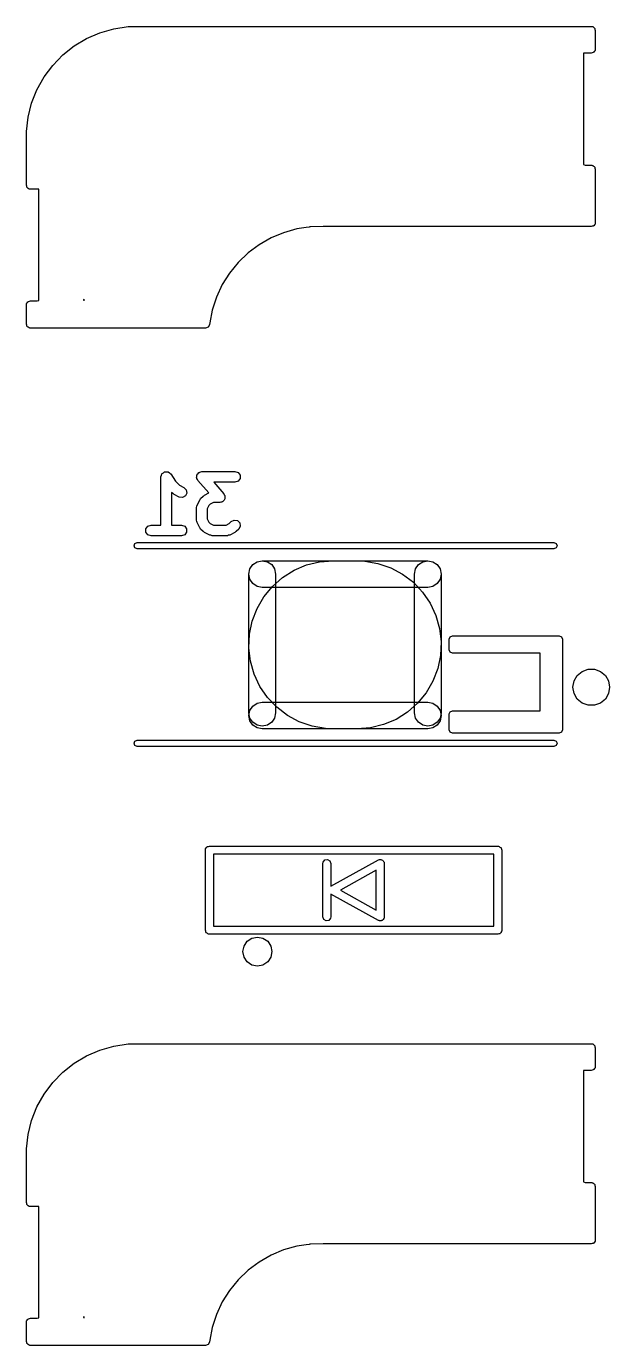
# Model space of a CAD drawing. Extents: x 62 to 223, y -188 to -37.
# Drawn here: x 111.98 to 122.9, y -88.4 to -63.69 of the extents above; entities that cross this region are included whole.
import ezdxf

# ---------------------------------------------------------------- set-up
doc = ezdxf.new("R2010")
doc.units = 0
doc.layers.add('BLACK', color=7, linetype='CONTINUOUS')

msp = doc.modelspace()

# ---------------------------------------------------------------- linework, layer by layer
at = {"layer": 'BLACK', "linetype": 'CONTINUOUS'}
for p, q in [((113.623, -63.7386), (113.892, -63.699)), ((113.892, -63.699), (114.16, -63.6949)), ((114.16, -63.6949), (114.16, -63.6947)), ((114.16, -63.6947), (122.56, -63.6947)), ((122.56, -63.6947), (122.57, -63.6964)), ((122.57, -63.6964), (122.573, -63.6958)), ((122.573, -63.6958), (122.576, -63.6975)), ((122.576, -63.6975), (122.586, -63.6992)), ((122.586, -63.6992), (122.601, -63.7117)), ((122.601, -63.7117), (122.617, -63.7215)), ((122.617, -63.7215), (122.62, -63.7278)), ((122.62, -63.7278), (122.625, -63.7322)), ((122.625, -63.7322), (122.628, -63.7514)), ((112.879, -64.0604), (113.112, -63.9209)), ((113.112, -63.9209), (113.362, -63.813)), ((113.362, -63.813), (113.623, -63.7386)), ((122.628, -63.7514), (122.635, -63.7697)), ((122.635, -63.7697), (122.635, -64.1197)), ((112.666, -64.2292), (112.879, -64.0604)), ((122.56, -64.1947), (122.415, -64.1947)), ((122.415, -64.1947), (122.415, -66.2797)), ((122.578, -64.188), (122.56, -64.1947)), ((122.597, -64.1847), (122.578, -64.188)), ((122.602, -64.1795), (122.597, -64.1847)), ((122.608, -64.1772), (122.602, -64.1795)), ((122.618, -64.1603), (122.608, -64.1772)), ((122.63, -64.1454), (122.618, -64.1603)), ((122.632, -64.1356), (122.63, -64.1454)), ((122.634, -64.1327), (122.632, -64.1356)), ((122.635, -64.1197), (122.633, -64.1294)), ((122.633, -64.1294), (122.634, -64.1327)), ((112.315, -64.6424), (112.477, -64.4243)), ((112.477, -64.4243), (112.666, -64.2292)), ((112.183, -64.8798), (112.315, -64.6424)), ((112.083, -65.1325), (112.183, -64.8798)), ((112.016, -65.396), (112.083, -65.1325)), ((111.985, -65.666), (112.016, -65.396)), ((111.985, -65.6672), (111.985, -65.666)), ((111.985, -65.6697), (111.985, -65.6672)), ((111.985, -66.6697), (111.985, -65.6697)), ((122.415, -66.2797), (122.446, -66.2947)), ((122.446, -66.2947), (122.56, -66.2947)), ((122.56, -66.2947), (122.57, -66.2964)), ((122.57, -66.2964), (122.573, -66.2958)), ((122.573, -66.2958), (122.576, -66.2975)), ((122.576, -66.2975), (122.586, -66.2992)), ((122.586, -66.2992), (122.601, -66.3117)), ((122.601, -66.3117), (122.617, -66.3215)), ((122.617, -66.3215), (122.62, -66.3278)), ((122.62, -66.3278), (122.625, -66.3322)), ((122.625, -66.3322), (122.628, -66.3514)), ((122.628, -66.3514), (122.635, -66.3697)), ((122.635, -66.3697), (122.635, -67.3697)), ((111.992, -66.688), (111.985, -66.6697)), ((111.995, -66.7072), (111.992, -66.688)), ((112, -66.7116), (111.995, -66.7072)), ((112.003, -66.7179), (112, -66.7116)), ((112.019, -66.7277), (112.003, -66.7179)), ((112.034, -66.7402), (112.019, -66.7277)), ((112.044, -66.7419), (112.034, -66.7402)), ((112.047, -66.7436), (112.044, -66.7419)), ((112.05, -66.743), (112.047, -66.7436)), ((112.06, -66.7447), (112.05, -66.743)), ((112.215, -66.7447), (112.06, -66.7447)), ((112.215, -68.8287), (112.215, -66.7447)), ((122.578, -67.438), (122.56, -67.4447)), ((122.597, -67.4347), (122.578, -67.438)), ((122.602, -67.4295), (122.597, -67.4347)), ((122.608, -67.4272), (122.602, -67.4295)), ((122.618, -67.4103), (122.608, -67.4272)), ((122.63, -67.3954), (122.618, -67.4103)), ((122.632, -67.3856), (122.63, -67.3954)), ((122.634, -67.3827), (122.632, -67.3856)), ((122.635, -67.3697), (122.633, -67.3794)), ((122.633, -67.3794), (122.634, -67.3827)), ((116.565, -67.6569), (116.343, -67.7842)), ((116.801, -67.5576), (116.565, -67.6569)), ((117.048, -67.4878), (116.801, -67.5576)), ((117.223, -67.4608), (117.048, -67.4878)), ((117.28, -67.4551), (117.223, -67.4608)), ((117.292, -67.4501), (117.28, -67.4551)), ((117.302, -67.4487), (117.292, -67.4501)), ((117.54, -67.4412), (117.302, -67.4487)), ((117.556, -67.444), (117.54, -67.4412)), ((117.558, -67.4447), (117.556, -67.444)), ((117.559, -67.4444), (117.558, -67.4447)), ((117.56, -67.4447), (117.559, -67.4444)), ((122.56, -67.4447), (117.56, -67.4447)), ((116.343, -67.7842), (116.137, -67.9378)), ((115.952, -68.1152), (115.79, -68.3138)), ((116.137, -67.9378), (115.952, -68.1152)), ((115.79, -68.3138), (115.653, -68.5307)), ((115.653, -68.5307), (115.544, -68.7627)), ((111.985, -68.9097), (111.987, -68.9)), ((111.985, -69.2697), (111.985, -68.9097)), ((111.986, -68.8967), (111.988, -68.8938)), ((111.987, -68.9), (111.986, -68.8967)), ((111.988, -68.8938), (111.99, -68.884)), ((111.99, -68.884), (112.002, -68.8691)), ((112.002, -68.8691), (112.012, -68.8522)), ((112.012, -68.8522), (112.018, -68.8499)), ((112.018, -68.8499), (112.022, -68.8447)), ((112.022, -68.8447), (112.042, -68.8414)), ((112.042, -68.8414), (112.06, -68.8347)), ((112.06, -68.8347), (112.185, -68.8347)), ((112.185, -68.8347), (112.215, -68.8287)), ((113.053, -68.8107), (113.052, -68.8197)), ((113.052, -68.8197), (113.07, -68.8197)), ((113.07, -68.8197), (113.053, -68.8107)), ((115.544, -68.7627), (115.464, -69.0063)), ((115.464, -69.0063), (115.416, -69.2476)), ((111.992, -69.288), (111.985, -69.2697)), ((111.995, -69.3072), (111.992, -69.288)), ((112, -69.3115), (111.995, -69.3072)), ((112.003, -69.3179), (112, -69.3115)), ((112.019, -69.3277), (112.003, -69.3179)), ((112.034, -69.3402), (112.019, -69.3277)), ((112.044, -69.3419), (112.034, -69.3402)), ((112.047, -69.3436), (112.044, -69.3419)), ((112.05, -69.343), (112.047, -69.3436)), ((112.06, -69.3447), (112.05, -69.343)), ((114.92, -69.3447), (112.06, -69.3447)), ((114.944, -69.3482), (114.92, -69.3447)), ((114.969, -69.3447), (114.944, -69.3482)), ((115.34, -69.3447), (114.969, -69.3447)), ((115.388, -69.3272), (115.34, -69.3447)), ((115.414, -69.2827), (115.388, -69.3272)), ((115.418, -69.2583), (115.412, -69.2711)), ((115.412, -69.2711), (115.414, -69.2827)), ((115.416, -69.2476), (115.418, -69.2583)), ((114.504, -72.1281), (114.514, -72.1009)), ((114.504, -72.1301), (114.504, -72.1281)), ((114.504, -72.1321), (114.504, -72.1301)), ((114.504, -73.0321), (114.504, -72.1321)), ((114.514, -72.1009), (114.523, -72.0733)), ((114.523, -72.0733), (114.525, -72.0721)), ((114.525, -72.0701), (114.549, -72.054)), ((114.525, -72.0721), (114.525, -72.0701)), ((114.549, -72.054), (114.573, -72.037)), ((114.573, -72.037), (114.575, -72.037)), ((114.575, -72.037), (114.577, -72.0358)), ((114.577, -72.0358), (114.606, -72.037)), ((114.606, -72.037), (114.635, -72.037)), ((114.635, -72.037), (114.636, -72.0382)), ((114.636, -72.0382), (114.639, -72.0383)), ((114.639, -72.0383), (114.661, -72.0563)), ((114.661, -72.0563), (114.685, -72.0733)), ((114.685, -72.0733), (114.685, -72.0753)), ((114.685, -72.0753), (114.687, -72.0766)), ((114.687, -72.0766), (114.777, -72.2112)), ((115.171, -72.1411), (115.175, -72.1214)), ((115.175, -72.1012), (115.182, -72.092)), ((115.175, -72.1214), (115.175, -72.1012)), ((115.182, -72.092), (115.185, -72.0809)), ((115.185, -72.0809), (115.2, -72.0675)), ((115.2, -72.0675), (115.212, -72.0512)), ((115.212, -72.0512), (115.223, -72.0477)), ((115.223, -72.0477), (115.231, -72.0402)), ((115.231, -72.0402), (115.251, -72.0383)), ((115.251, -72.0383), (115.27, -72.0321)), ((115.27, -72.0321), (115.89, -72.0321)), ((115.89, -72.0321), (115.948, -72.0512)), ((115.948, -72.0512), (115.985, -72.1012)), ((115.985, -72.1012), (115.985, -72.163)), ((114.777, -72.2112), (114.854, -72.288)), ((114.854, -72.288), (114.934, -72.3284)), ((114.934, -72.3284), (114.978, -72.3717)), ((114.978, -72.3717), (114.988, -72.4327)), ((115.175, -72.1516), (115.171, -72.1411)), ((115.175, -72.163), (115.175, -72.1516)), ((115.187, -72.1794), (115.175, -72.163)), ((115.195, -72.1979), (115.187, -72.1794)), ((115.4, -72.4318), (115.195, -72.1979)), ((115.89, -72.2321), (115.491, -72.2321)), ((115.491, -72.2321), (115.679, -72.4472)), ((115.948, -72.213), (115.89, -72.2321)), ((115.985, -72.163), (115.948, -72.213)), ((114.724, -72.4409), (114.704, -72.4211)), ((114.704, -72.4211), (114.704, -73.0321)), ((114.738, -72.4483), (114.724, -72.4409)), ((114.75, -72.4596), (114.738, -72.4483)), ((114.845, -72.5073), (114.75, -72.4596)), ((114.906, -72.5165), (114.845, -72.5073)), ((114.961, -72.488), (114.906, -72.5165)), ((114.988, -72.4327), (114.961, -72.488)), ((115.181, -72.6588), (115.229, -72.5636)), ((115.229, -72.5636), (115.24, -72.552)), ((115.24, -72.552), (115.247, -72.5376)), ((115.247, -72.5376), (115.295, -72.4899)), ((115.295, -72.4899), (115.309, -72.4826)), ((115.309, -72.4826), (115.321, -72.4712)), ((115.321, -72.4712), (115.4, -72.4318)), ((115.485, -72.6131), (115.425, -72.6428)), ((115.604, -72.6131), (115.485, -72.6131)), ((115.623, -72.6068), (115.604, -72.6131)), ((115.643, -72.605), (115.623, -72.6068)), ((115.652, -72.5975), (115.643, -72.605)), ((115.663, -72.594), (115.652, -72.5975)), ((115.674, -72.5776), (115.663, -72.594)), ((115.69, -72.5643), (115.674, -72.5776)), ((115.679, -72.4472), (115.687, -72.4658)), ((115.687, -72.4658), (115.699, -72.4821)), ((115.692, -72.5532), (115.69, -72.5643)), ((115.699, -72.544), (115.692, -72.5532)), ((115.699, -72.4821), (115.699, -72.4935)), ((115.699, -72.4935), (115.703, -72.504)), ((115.703, -72.504), (115.699, -72.5237)), ((115.699, -72.5237), (115.699, -72.544)), ((115.17, -72.7035), (115.178, -72.6816)), ((115.17, -72.9416), (115.17, -72.7035)), ((115.178, -72.6816), (115.181, -72.6588)), ((115.4, -72.6675), (115.37, -72.7271)), ((115.37, -72.7271), (115.37, -72.918)), ((115.425, -72.6428), (115.4, -72.6675)), ((114.223, -73.1012), (114.259, -73.0512)), ((114.223, -73.163), (114.223, -73.1012)), ((114.259, -73.0512), (114.318, -73.0321)), ((114.318, -73.0321), (114.504, -73.0321)), ((114.704, -73.0321), (114.89, -73.0321)), ((114.89, -73.0321), (114.948, -73.0512)), ((114.948, -73.0512), (114.985, -73.1012)), ((114.985, -73.1012), (114.985, -73.163)), ((115.178, -72.9635), (115.17, -72.9416)), ((115.181, -72.9863), (115.178, -72.9635)), ((115.229, -73.0816), (115.181, -72.9863)), ((115.24, -73.0931), (115.229, -73.0816)), ((115.247, -73.1076), (115.24, -73.0931)), ((115.295, -73.1552), (115.247, -73.1076)), ((115.37, -72.918), (115.4, -72.9776)), ((115.4, -72.9776), (115.425, -73.0023)), ((115.425, -73.0023), (115.485, -73.0321)), ((115.485, -73.0321), (115.723, -73.0321)), ((115.723, -73.0321), (115.783, -73.0023)), ((115.783, -73.0023), (115.819, -72.9661)), ((115.819, -72.9661), (115.874, -72.9381)), ((115.874, -72.9381), (115.935, -72.9477)), ((115.96, -73.1076), (115.913, -73.1552)), ((115.935, -72.9477), (115.979, -72.9914)), ((115.988, -73.0525), (115.96, -73.1076)), ((115.979, -72.9914), (115.988, -73.0525)), ((114.018, -73.3773), (114.06, -73.3597)), ((114.06, -73.3597), (121.86, -73.3597)), ((114.259, -73.213), (114.223, -73.163)), ((114.318, -73.2321), (114.259, -73.213)), ((114.89, -73.2321), (114.318, -73.2321)), ((114.948, -73.213), (114.89, -73.2321)), ((114.985, -73.163), (114.948, -73.213)), ((115.309, -73.1625), (115.295, -73.1552)), ((115.321, -73.1739), (115.309, -73.1625)), ((115.416, -73.2215), (115.321, -73.1739)), ((115.439, -73.225), (115.416, -73.2215)), ((115.461, -73.2321), (115.439, -73.225)), ((115.747, -73.2321), (115.461, -73.2321)), ((115.769, -73.225), (115.747, -73.2321)), ((115.791, -73.2215), (115.769, -73.225)), ((115.887, -73.1739), (115.791, -73.2215)), ((115.898, -73.1625), (115.887, -73.1739)), ((115.913, -73.1552), (115.898, -73.1625)), ((121.86, -73.3597), (121.902, -73.3773)), ((114, -73.4197), (114.018, -73.3773)), ((114.018, -73.4621), (114, -73.4197)), ((114.06, -73.4797), (114.018, -73.4621)), ((121.86, -73.4797), (114.06, -73.4797)), ((121.902, -73.4621), (121.86, -73.4797)), ((121.902, -73.3773), (121.92, -73.4197)), ((121.92, -73.4197), (121.902, -73.4621)), ((116.15, -73.95), (116.169, -73.8543)), ((116.15, -73.95), (116.169, -73.8543)), ((116.15, -73.95), (116.169, -73.8543)), ((116.15, -73.95), (116.169, -73.8543)), ((116.169, -73.8543), (116.223, -73.7732)), ((116.169, -73.8543), (116.223, -73.7732)), ((116.169, -73.8543), (116.223, -73.7732)), ((116.169, -73.8543), (116.223, -73.7732)), ((116.223, -73.7732), (116.304, -73.719)), ((116.223, -73.7732), (116.304, -73.719)), ((116.223, -73.7732), (116.304, -73.719)), ((116.223, -73.7732), (116.304, -73.719)), ((116.304, -73.719), (116.4, -73.7)), ((116.304, -73.719), (116.4, -73.7)), ((116.304, -73.719), (116.4, -73.7)), ((116.304, -73.719), (116.4, -73.7)), ((116.4, -73.7), (116.496, -73.719)), ((116.4, -73.7), (119.5, -73.7)), ((116.4, -73.7), (116.496, -73.719)), ((116.4, -73.7), (119.5, -73.7)), ((116.496, -73.719), (116.577, -73.7732)), ((116.496, -73.719), (116.577, -73.7732)), ((116.577, -73.7732), (116.631, -73.8543)), ((116.577, -73.7732), (116.631, -73.8543)), ((116.631, -73.8543), (116.65, -73.95)), ((116.631, -73.8543), (116.65, -73.95)), ((116.995, -73.8792), (117.228, -73.7805)), ((116.995, -73.8792), (117.228, -73.7805)), ((116.995, -73.8792), (117.228, -73.7805)), ((116.995, -73.8792), (117.228, -73.7805)), ((117.228, -73.7805), (117.473, -73.7203)), ((117.228, -73.7805), (117.473, -73.7203)), ((117.228, -73.7805), (117.473, -73.7203)), ((117.228, -73.7805), (117.473, -73.7203)), ((117.473, -73.7203), (117.725, -73.7)), ((117.473, -73.7203), (117.725, -73.7)), ((117.473, -73.7203), (117.725, -73.7)), ((117.473, -73.7203), (117.725, -73.7)), ((117.725, -73.7), (118.175, -73.7)), ((117.725, -73.7), (118.175, -73.7)), ((117.725, -73.7), (118.175, -73.7)), ((117.725, -73.7), (118.175, -73.7)), ((118.175, -73.7), (118.318, -73.7065)), ((118.175, -73.7), (118.318, -73.7065)), ((118.175, -73.7), (118.318, -73.7065)), ((118.175, -73.7), (118.318, -73.7065)), ((118.318, -73.7065), (118.567, -73.7495)), ((118.318, -73.7065), (118.567, -73.7495)), ((118.318, -73.7065), (118.567, -73.7495)), ((118.318, -73.7065), (118.567, -73.7495)), ((118.567, -73.7495), (118.806, -73.8317)), ((118.567, -73.7495), (118.806, -73.8317)), ((118.567, -73.7495), (118.806, -73.8317)), ((118.567, -73.7495), (118.806, -73.8317)), ((118.806, -73.8317), (119.028, -73.9511)), ((118.806, -73.8317), (119.028, -73.9511)), ((118.806, -73.8317), (119.028, -73.9511)), ((118.806, -73.8317), (119.028, -73.9511)), ((119.25, -73.95), (119.269, -73.8543)), ((119.25, -73.95), (119.269, -73.8543)), ((119.269, -73.8543), (119.323, -73.7732)), ((119.269, -73.8543), (119.323, -73.7732)), ((119.323, -73.7732), (119.404, -73.719)), ((119.323, -73.7732), (119.404, -73.719)), ((119.404, -73.719), (119.5, -73.7)), ((119.404, -73.719), (119.5, -73.7)), ((119.5, -73.7), (119.596, -73.719)), ((119.5, -73.7), (119.596, -73.719)), ((119.5, -73.7), (119.596, -73.719)), ((119.5, -73.7), (119.596, -73.719)), ((119.596, -73.719), (119.677, -73.7732)), ((119.596, -73.719), (119.677, -73.7732)), ((119.596, -73.719), (119.677, -73.7732)), ((119.596, -73.719), (119.677, -73.7732)), ((119.677, -73.7732), (119.731, -73.8543)), ((119.677, -73.7732), (119.731, -73.8543)), ((119.677, -73.7732), (119.731, -73.8543)), ((119.677, -73.7732), (119.731, -73.8543)), ((119.731, -73.8543), (119.75, -73.95)), ((119.731, -73.8543), (119.75, -73.95)), ((119.731, -73.8543), (119.75, -73.95)), ((119.731, -73.8543), (119.75, -73.95)), ((116.15, -76.55), (116.15, -73.95)), ((116.169, -74.0457), (116.15, -73.95)), ((116.15, -76.55), (116.15, -73.95)), ((116.169, -74.0457), (116.15, -73.95)), ((116.223, -74.1268), (116.169, -74.0457)), ((116.223, -74.1268), (116.169, -74.0457)), ((116.592, -74.1809), (116.782, -74.0138)), ((116.592, -74.1809), (116.782, -74.0138)), ((116.592, -74.1809), (116.782, -74.0138)), ((116.592, -74.1809), (116.782, -74.0138)), ((116.65, -73.95), (116.65, -76.55)), ((116.65, -73.95), (116.65, -76.55)), ((116.782, -74.0138), (116.995, -73.8792)), ((116.782, -74.0138), (116.995, -73.8792)), ((116.782, -74.0138), (116.995, -73.8792)), ((116.782, -74.0138), (116.995, -73.8792)), ((119.028, -73.9511), (119.229, -74.1045)), ((119.028, -73.9511), (119.229, -74.1045)), ((119.028, -73.9511), (119.229, -74.1045)), ((119.028, -73.9511), (119.229, -74.1045)), ((119.229, -74.1045), (119.402, -74.2881)), ((119.229, -74.1045), (119.402, -74.2881)), ((119.229, -74.1045), (119.402, -74.2881)), ((119.229, -74.1045), (119.402, -74.2881)), ((119.25, -76.55), (119.25, -73.95)), ((119.25, -76.55), (119.25, -73.95)), ((119.731, -74.0457), (119.677, -74.1268)), ((119.731, -74.0457), (119.677, -74.1268)), ((119.75, -73.95), (119.731, -74.0457)), ((119.75, -73.95), (119.731, -74.0457)), ((119.75, -73.95), (119.75, -76.55)), ((119.75, -73.95), (119.75, -76.55)), ((116.304, -74.181), (116.223, -74.1268)), ((116.304, -74.181), (116.223, -74.1268)), ((116.4, -74.2), (116.304, -74.181)), ((116.4, -74.2), (116.304, -74.181)), ((119.5, -74.2), (116.4, -74.2)), ((119.5, -74.2), (116.4, -74.2)), ((116.432, -74.3761), (116.592, -74.1809)), ((116.432, -74.3761), (116.592, -74.1809)), ((116.432, -74.3761), (116.592, -74.1809)), ((116.432, -74.3761), (116.592, -74.1809)), ((119.402, -74.2881), (119.544, -74.497)), ((119.402, -74.2881), (119.544, -74.497)), ((119.402, -74.2881), (119.544, -74.497)), ((119.402, -74.2881), (119.544, -74.497)), ((119.596, -74.181), (119.5, -74.2)), ((119.596, -74.181), (119.5, -74.2)), ((119.677, -74.1268), (119.596, -74.181)), ((119.677, -74.1268), (119.596, -74.181)), ((116.214, -74.8303), (116.305, -74.5945)), ((116.214, -74.8303), (116.305, -74.5945)), ((116.214, -74.8303), (116.305, -74.5945)), ((116.214, -74.8303), (116.305, -74.5945)), ((116.305, -74.5945), (116.432, -74.3761)), ((116.305, -74.5945), (116.432, -74.3761)), ((116.305, -74.5945), (116.432, -74.3761)), ((116.305, -74.5945), (116.432, -74.3761)), ((119.544, -74.497), (119.651, -74.726)), ((119.544, -74.497), (119.651, -74.726)), ((119.544, -74.497), (119.651, -74.726)), ((119.544, -74.497), (119.651, -74.726)), ((116.162, -75.0776), (116.214, -74.8303)), ((116.162, -75.0776), (116.214, -74.8303)), ((116.162, -75.0776), (116.214, -74.8303)), ((116.162, -75.0776), (116.214, -74.8303)), ((119.651, -74.726), (119.72, -74.9691)), ((119.651, -74.726), (119.72, -74.9691)), ((119.651, -74.726), (119.72, -74.9691)), ((119.651, -74.726), (119.72, -74.9691)), ((116.151, -75.33), (116.162, -75.0776)), ((116.151, -75.33), (116.162, -75.0776)), ((116.151, -75.33), (116.162, -75.0776)), ((116.151, -75.33), (116.162, -75.0776)), ((119.72, -74.9691), (119.749, -75.22)), ((119.72, -74.9691), (119.749, -75.22)), ((119.72, -74.9691), (119.749, -75.22)), ((119.72, -74.9691), (119.749, -75.22)), ((116.18, -75.5809), (116.151, -75.33)), ((116.18, -75.5809), (116.151, -75.33)), ((116.18, -75.5809), (116.151, -75.33)), ((116.18, -75.5809), (116.151, -75.33)), ((119.749, -75.22), (119.738, -75.4724)), ((119.749, -75.22), (119.738, -75.4724)), ((119.749, -75.22), (119.738, -75.4724)), ((119.749, -75.22), (119.738, -75.4724)), ((119.9, -75.1697), (119.918, -75.1273)), ((119.9, -75.3697), (119.9, -75.1697)), ((119.918, -75.1273), (119.96, -75.1097)), ((119.96, -75.1097), (121.96, -75.1097)), ((121.96, -75.1097), (122.002, -75.1273)), ((122.002, -75.1273), (122.02, -75.1697)), ((122.02, -75.1697), (122.02, -76.8697)), ((116.249, -75.824), (116.18, -75.5809)), ((116.249, -75.824), (116.18, -75.5809)), ((116.249, -75.824), (116.18, -75.5809)), ((116.249, -75.824), (116.18, -75.5809)), ((119.738, -75.4724), (119.686, -75.7197)), ((119.738, -75.4724), (119.686, -75.7197)), ((119.738, -75.4724), (119.686, -75.7197)), ((119.738, -75.4724), (119.686, -75.7197)), ((119.918, -75.4121), (119.9, -75.3697)), ((119.96, -75.4297), (119.918, -75.4121)), ((121.6, -75.4297), (119.96, -75.4297)), ((121.6, -76.5097), (121.6, -75.4297)), ((116.356, -76.053), (116.249, -75.824)), ((116.356, -76.053), (116.249, -75.824)), ((116.356, -76.053), (116.249, -75.824)), ((116.356, -76.053), (116.249, -75.824)), ((119.686, -75.7197), (119.595, -75.9555)), ((119.686, -75.7197), (119.595, -75.9555)), ((119.686, -75.7197), (119.595, -75.9555)), ((119.686, -75.7197), (119.595, -75.9555)), ((122.297, -75.8493), (122.389, -75.7728)), ((122.389, -75.7728), (122.5, -75.7321)), ((122.5, -75.7321), (122.62, -75.7321)), ((122.62, -75.7321), (122.731, -75.7728)), ((122.731, -75.7728), (122.823, -75.8493)), ((116.498, -76.2619), (116.356, -76.053)), ((116.498, -76.2619), (116.356, -76.053)), ((116.498, -76.2619), (116.356, -76.053)), ((116.498, -76.2619), (116.356, -76.053)), ((119.595, -75.9555), (119.468, -76.1739)), ((119.595, -75.9555), (119.468, -76.1739)), ((119.595, -75.9555), (119.468, -76.1739)), ((119.595, -75.9555), (119.468, -76.1739)), ((122.217, -76.0697), (122.238, -75.9524)), ((122.238, -76.187), (122.217, -76.0697)), ((122.238, -75.9524), (122.297, -75.8493)), ((122.823, -75.8493), (122.882, -75.9524)), ((122.882, -75.9524), (122.903, -76.0697)), ((122.903, -76.0697), (122.882, -76.187)), ((116.671, -76.4455), (116.498, -76.2619)), ((116.671, -76.4455), (116.498, -76.2619)), ((116.671, -76.4455), (116.498, -76.2619)), ((116.671, -76.4455), (116.498, -76.2619)), ((119.468, -76.1739), (119.308, -76.3691)), ((119.468, -76.1739), (119.308, -76.3691)), ((119.468, -76.1739), (119.308, -76.3691)), ((119.468, -76.1739), (119.308, -76.3691)), ((122.297, -76.2901), (122.238, -76.187)), ((122.389, -76.3666), (122.297, -76.2901)), ((122.823, -76.2901), (122.731, -76.3666)), ((122.882, -76.187), (122.823, -76.2901)), ((116.15, -76.6), (116.169, -76.5043)), ((116.15, -76.6), (116.169, -76.5043)), ((116.169, -76.6457), (116.15, -76.55)), ((116.169, -76.6457), (116.15, -76.55)), ((116.169, -76.5043), (116.223, -76.4232)), ((116.169, -76.5043), (116.223, -76.4232)), ((116.223, -76.4232), (116.304, -76.369)), ((116.223, -76.4232), (116.304, -76.369)), ((116.304, -76.369), (116.4, -76.35)), ((116.304, -76.369), (116.4, -76.35)), ((116.4, -76.35), (119.5, -76.35)), ((116.4, -76.35), (119.5, -76.35)), ((116.65, -76.55), (116.631, -76.6457)), ((116.65, -76.55), (116.631, -76.6457)), ((116.872, -76.5989), (116.671, -76.4455)), ((116.872, -76.5989), (116.671, -76.4455)), ((116.872, -76.5989), (116.671, -76.4455)), ((116.872, -76.5989), (116.671, -76.4455)), ((119.118, -76.5362), (118.905, -76.6708)), ((119.118, -76.5362), (118.905, -76.6708)), ((119.118, -76.5362), (118.905, -76.6708)), ((119.118, -76.5362), (118.905, -76.6708)), ((119.308, -76.3691), (119.118, -76.5362)), ((119.308, -76.3691), (119.118, -76.5362)), ((119.308, -76.3691), (119.118, -76.5362)), ((119.308, -76.3691), (119.118, -76.5362)), ((119.269, -76.6457), (119.25, -76.55)), ((119.269, -76.6457), (119.25, -76.55)), ((119.5, -76.35), (119.596, -76.369)), ((119.5, -76.35), (119.596, -76.369)), ((119.596, -76.369), (119.677, -76.4232)), ((119.596, -76.369), (119.677, -76.4232)), ((119.677, -76.4232), (119.731, -76.5043)), ((119.677, -76.4232), (119.731, -76.5043)), ((119.731, -76.5043), (119.75, -76.6)), ((119.731, -76.5043), (119.75, -76.6)), ((119.75, -76.55), (119.731, -76.6457)), ((119.75, -76.55), (119.731, -76.6457)), ((119.9, -76.5697), (119.918, -76.5273)), ((119.9, -76.8697), (119.9, -76.5697)), ((119.918, -76.5273), (119.96, -76.5097)), ((119.96, -76.5097), (121.6, -76.5097)), ((122.5, -76.4073), (122.389, -76.3666)), ((122.62, -76.4073), (122.5, -76.4073)), ((122.731, -76.3666), (122.62, -76.4073)), ((116.169, -76.6957), (116.15, -76.6)), ((116.169, -76.6957), (116.15, -76.6)), ((116.223, -76.7268), (116.169, -76.6457)), ((116.223, -76.7268), (116.169, -76.6457)), ((116.223, -76.7768), (116.169, -76.6957)), ((116.223, -76.7768), (116.169, -76.6957)), ((116.304, -76.781), (116.223, -76.7268)), ((116.304, -76.781), (116.223, -76.7268)), ((116.304, -76.831), (116.223, -76.7768)), ((116.304, -76.831), (116.223, -76.7768)), ((116.4, -76.8), (116.304, -76.781)), ((116.4, -76.8), (116.304, -76.781)), ((116.496, -76.781), (116.4, -76.8)), ((116.496, -76.781), (116.4, -76.8)), ((116.577, -76.7268), (116.496, -76.781)), ((116.577, -76.7268), (116.496, -76.781)), ((116.631, -76.6457), (116.577, -76.7268)), ((116.631, -76.6457), (116.577, -76.7268)), ((117.094, -76.7183), (116.872, -76.5989)), ((117.094, -76.7183), (116.872, -76.5989)), ((117.094, -76.7183), (116.872, -76.5989)), ((117.094, -76.7183), (116.872, -76.5989)), ((117.333, -76.8005), (117.094, -76.7183)), ((117.333, -76.8005), (117.094, -76.7183)), ((117.333, -76.8005), (117.094, -76.7183)), ((117.333, -76.8005), (117.094, -76.7183)), ((117.582, -76.8435), (117.333, -76.8005)), ((117.582, -76.8435), (117.333, -76.8005)), ((117.582, -76.8435), (117.333, -76.8005)), ((117.582, -76.8435), (117.333, -76.8005)), ((118.672, -76.7695), (118.427, -76.8297)), ((118.672, -76.7695), (118.427, -76.8297)), ((118.672, -76.7695), (118.427, -76.8297)), ((118.672, -76.7695), (118.427, -76.8297)), ((118.905, -76.6708), (118.672, -76.7695)), ((118.905, -76.6708), (118.672, -76.7695)), ((118.905, -76.6708), (118.672, -76.7695)), ((118.905, -76.6708), (118.672, -76.7695)), ((119.323, -76.7268), (119.269, -76.6457)), ((119.323, -76.7268), (119.269, -76.6457)), ((119.404, -76.781), (119.323, -76.7268)), ((119.404, -76.781), (119.323, -76.7268)), ((119.5, -76.8), (119.404, -76.781)), ((119.5, -76.8), (119.404, -76.781)), ((119.596, -76.781), (119.5, -76.8)), ((119.596, -76.781), (119.5, -76.8)), ((119.677, -76.7268), (119.596, -76.781)), ((119.677, -76.7268), (119.596, -76.781)), ((119.677, -76.7768), (119.596, -76.831)), ((119.677, -76.7768), (119.596, -76.831)), ((119.731, -76.6457), (119.677, -76.7268)), ((119.731, -76.6457), (119.677, -76.7268)), ((119.731, -76.6957), (119.677, -76.7768)), ((119.731, -76.6957), (119.677, -76.7768)), ((119.75, -76.6), (119.731, -76.6957)), ((119.75, -76.6), (119.731, -76.6957)), ((114.018, -77.0773), (114.06, -77.0597)), ((114.06, -77.0597), (121.86, -77.0597)), ((116.4, -76.85), (116.304, -76.831)), ((116.4, -76.85), (116.304, -76.831)), ((119.5, -76.85), (116.4, -76.85)), ((119.5, -76.85), (116.4, -76.85)), ((117.725, -76.85), (117.582, -76.8435)), ((117.725, -76.85), (117.582, -76.8435)), ((117.725, -76.85), (117.582, -76.8435)), ((117.725, -76.85), (117.582, -76.8435)), ((118.175, -76.85), (117.725, -76.85)), ((118.175, -76.85), (117.725, -76.85)), ((118.175, -76.85), (117.725, -76.85)), ((118.175, -76.85), (117.725, -76.85)), ((118.427, -76.8297), (118.175, -76.85)), ((118.427, -76.8297), (118.175, -76.85)), ((118.427, -76.8297), (118.175, -76.85)), ((118.427, -76.8297), (118.175, -76.85)), ((119.596, -76.831), (119.5, -76.85)), ((119.596, -76.831), (119.5, -76.85)), ((119.918, -76.9121), (119.9, -76.8697)), ((119.96, -76.9297), (119.918, -76.9121)), ((121.96, -76.9297), (119.96, -76.9297)), ((121.86, -77.0597), (121.902, -77.0773)), ((122.002, -76.9121), (121.96, -76.9297)), ((122.02, -76.8697), (122.002, -76.9121)), ((114, -77.1197), (114.018, -77.0773)), ((114.018, -77.1621), (114, -77.1197)), ((114.06, -77.1797), (114.018, -77.1621)), ((121.86, -77.1797), (114.06, -77.1797)), ((121.902, -77.1621), (121.86, -77.1797)), ((121.902, -77.0773), (121.92, -77.1197)), ((121.92, -77.1197), (121.902, -77.1621)), ((115.392, -79.0514), (115.41, -79.0447)), ((115.41, -79.0447), (120.81, -79.0447)), ((120.81, -79.0447), (120.82, -79.0464)), ((120.82, -79.0464), (120.823, -79.0458)), ((120.823, -79.0458), (120.826, -79.0475)), ((120.826, -79.0475), (120.836, -79.0492)), ((120.836, -79.0492), (120.851, -79.0617)), ((115.335, -79.1197), (115.337, -79.11)), ((115.335, -80.6197), (115.335, -79.1197)), ((115.336, -79.1067), (115.338, -79.1038)), ((115.337, -79.11), (115.336, -79.1067)), ((115.338, -79.1038), (115.34, -79.094)), ((115.34, -79.094), (115.352, -79.0791)), ((115.352, -79.0791), (115.362, -79.0622)), ((115.362, -79.0622), (115.368, -79.0599)), ((115.368, -79.0599), (115.372, -79.0547)), ((115.372, -79.0547), (115.392, -79.0514)), ((115.485, -79.1947), (115.485, -80.5447)), ((120.735, -79.1947), (115.485, -79.1947)), ((117.572, -79.3047), (117.623, -79.2958)), ((117.623, -79.2958), (117.667, -79.3215)), ((118.574, -79.3041), (118.598, -79.2956)), ((118.598, -79.2956), (118.611, -79.298)), ((118.611, -79.298), (118.623, -79.2958)), ((118.623, -79.2958), (118.635, -79.3028)), ((120.735, -80.5447), (120.735, -79.1947)), ((120.851, -79.0617), (120.867, -79.0715)), ((120.867, -79.0715), (120.87, -79.0778)), ((120.87, -79.0778), (120.875, -79.0822)), ((120.875, -79.0822), (120.878, -79.1014)), ((120.878, -79.1014), (120.885, -79.1197)), ((120.885, -79.1197), (120.885, -80.6197)), ((117.535, -79.3697), (117.54, -79.344)), ((117.535, -80.3697), (117.535, -79.3697)), ((117.54, -79.344), (117.572, -79.3047)), ((117.667, -79.3215), (117.685, -79.3697)), ((117.685, -79.7978), (118.574, -79.3041)), ((117.685, -79.3697), (117.685, -79.7978)), ((118.535, -79.4972), (117.864, -79.8697)), ((118.535, -80.2422), (118.535, -79.4972)), ((118.635, -79.3028), (118.649, -79.3054)), ((118.649, -79.3054), (118.657, -79.3152)), ((118.657, -79.3152), (118.667, -79.3215)), ((118.667, -79.3215), (118.672, -79.3345)), ((118.672, -79.3345), (118.681, -79.3452)), ((118.681, -79.3452), (118.681, -79.3578)), ((118.681, -79.3578), (118.685, -79.3697)), ((118.685, -79.3697), (118.685, -80.3697)), ((118.574, -80.4353), (117.685, -79.9416)), ((117.685, -79.9416), (117.685, -80.3697)), ((117.864, -79.8697), (118.535, -80.2422)), ((117.553, -80.4179), (117.535, -80.3697)), ((117.597, -80.4436), (117.553, -80.4179)), ((117.647, -80.4347), (117.597, -80.4436)), ((117.68, -80.3954), (117.647, -80.4347)), ((117.685, -80.3697), (117.68, -80.3954)), ((118.586, -80.4372), (118.574, -80.4353)), ((118.597, -80.4436), (118.586, -80.4372)), ((118.611, -80.4412), (118.597, -80.4436)), ((118.624, -80.4433), (118.611, -80.4412)), ((118.635, -80.4368), (118.624, -80.4433)), ((118.647, -80.4347), (118.635, -80.4368)), ((118.656, -80.4241), (118.647, -80.4347)), ((118.668, -80.417), (118.656, -80.4241)), ((118.672, -80.405), (118.668, -80.417)), ((118.68, -80.3954), (118.672, -80.405)), ((118.685, -80.3697), (118.68, -80.3954)), ((115.342, -80.638), (115.335, -80.6197)), ((115.345, -80.6572), (115.342, -80.638)), ((115.35, -80.6615), (115.345, -80.6572)), ((115.353, -80.6679), (115.35, -80.6615)), ((115.369, -80.6777), (115.353, -80.6679)), ((115.384, -80.6902), (115.369, -80.6777)), ((115.394, -80.6919), (115.384, -80.6902)), ((115.397, -80.6936), (115.394, -80.6919)), ((115.4, -80.693), (115.397, -80.6936)), ((115.41, -80.6947), (115.4, -80.693)), ((120.81, -80.6947), (115.41, -80.6947)), ((115.485, -80.5447), (120.735, -80.5447)), ((116.118, -80.8273), (116.206, -80.7683)), ((116.206, -80.7683), (116.31, -80.7476)), ((116.31, -80.7476), (116.414, -80.7683)), ((116.414, -80.7683), (116.502, -80.8273)), ((120.828, -80.688), (120.81, -80.6947)), ((120.847, -80.6847), (120.828, -80.688)), ((120.852, -80.6795), (120.847, -80.6847)), ((120.858, -80.6772), (120.852, -80.6795)), ((120.868, -80.6603), (120.858, -80.6772)), ((120.88, -80.6454), (120.868, -80.6603)), ((120.882, -80.6356), (120.88, -80.6454)), ((120.884, -80.6327), (120.882, -80.6356)), ((120.885, -80.6197), (120.883, -80.6294)), ((120.883, -80.6294), (120.884, -80.6327)), ((116.038, -81.0197), (116.059, -80.9156)), ((116.059, -81.1238), (116.038, -81.0197)), ((116.059, -80.9156), (116.118, -80.8273)), ((116.502, -80.8273), (116.561, -80.9156)), ((116.561, -80.9156), (116.582, -81.0197)), ((116.582, -81.0197), (116.561, -81.1238)), ((116.118, -81.2121), (116.059, -81.1238)), ((116.206, -81.2711), (116.118, -81.2121)), ((116.31, -81.2918), (116.206, -81.2711)), ((116.414, -81.2711), (116.31, -81.2918)), ((116.502, -81.2121), (116.414, -81.2711)), ((116.561, -81.1238), (116.502, -81.2121)), ((113.623, -82.7886), (113.892, -82.749)), ((113.892, -82.749), (114.16, -82.7449)), ((114.16, -82.7449), (114.16, -82.7447)), ((114.16, -82.7447), (122.56, -82.7447)), ((122.56, -82.7447), (122.57, -82.7464)), ((122.57, -82.7464), (122.573, -82.7458)), ((122.573, -82.7458), (122.576, -82.7475)), ((122.576, -82.7475), (122.586, -82.7492)), ((122.586, -82.7492), (122.601, -82.7617)), ((112.879, -83.1104), (113.112, -82.9709)), ((113.112, -82.9709), (113.362, -82.863)), ((113.362, -82.863), (113.623, -82.7886)), ((122.601, -82.7617), (122.617, -82.7715)), ((122.617, -82.7715), (122.62, -82.7779)), ((122.62, -82.7779), (122.625, -82.7822)), ((122.625, -82.7822), (122.628, -82.8014)), ((122.628, -82.8014), (122.635, -82.8197)), ((122.635, -82.8197), (122.635, -83.1697)), ((112.666, -83.2792), (112.879, -83.1104)), ((122.56, -83.2447), (122.415, -83.2447)), ((122.415, -83.2447), (122.415, -85.3297)), ((122.578, -83.238), (122.56, -83.2447)), ((122.597, -83.2347), (122.578, -83.238)), ((122.602, -83.2295), (122.597, -83.2347)), ((122.608, -83.2272), (122.602, -83.2295)), ((122.618, -83.2103), (122.608, -83.2272)), ((122.63, -83.1954), (122.618, -83.2103)), ((122.632, -83.1856), (122.63, -83.1954)), ((122.634, -83.1827), (122.632, -83.1856)), ((122.635, -83.1697), (122.633, -83.1794)), ((122.633, -83.1794), (122.634, -83.1827)), ((112.315, -83.6924), (112.477, -83.4743)), ((112.477, -83.4743), (112.666, -83.2792)), ((112.183, -83.9298), (112.315, -83.6924)), ((112.083, -84.1825), (112.183, -83.9298)), ((112.016, -84.446), (112.083, -84.1825)), ((111.985, -84.716), (112.016, -84.446)), ((111.985, -84.7172), (111.985, -84.716)), ((111.985, -84.7197), (111.985, -84.7172)), ((111.985, -85.7197), (111.985, -84.7197)), ((122.415, -85.3297), (122.446, -85.3447)), ((122.446, -85.3447), (122.56, -85.3447)), ((122.56, -85.3447), (122.57, -85.3464)), ((122.57, -85.3464), (122.573, -85.3458)), ((122.573, -85.3458), (122.576, -85.3475)), ((122.576, -85.3475), (122.586, -85.3492)), ((122.586, -85.3492), (122.601, -85.3617)), ((122.601, -85.3617), (122.617, -85.3715)), ((122.617, -85.3715), (122.62, -85.3778)), ((122.62, -85.3778), (122.625, -85.3822)), ((122.625, -85.3822), (122.628, -85.4014)), ((122.628, -85.4014), (122.635, -85.4197)), ((122.635, -85.4197), (122.635, -86.4197)), ((111.992, -85.738), (111.985, -85.7197)), ((111.995, -85.7572), (111.992, -85.738)), ((112, -85.7615), (111.995, -85.7572)), ((112.003, -85.7679), (112, -85.7615)), ((112.019, -85.7777), (112.003, -85.7679)), ((112.034, -85.7902), (112.019, -85.7777)), ((112.044, -85.7919), (112.034, -85.7902)), ((112.047, -85.7936), (112.044, -85.7919)), ((112.05, -85.793), (112.047, -85.7936)), ((112.06, -85.7947), (112.05, -85.793)), ((112.215, -85.7947), (112.06, -85.7947)), ((112.215, -87.8787), (112.215, -85.7947)), ((122.618, -86.4603), (122.608, -86.4772)), ((122.63, -86.4454), (122.618, -86.4603)), ((122.632, -86.4356), (122.63, -86.4454)), ((122.634, -86.4327), (122.632, -86.4356)), ((122.635, -86.4197), (122.633, -86.4294)), ((122.633, -86.4294), (122.634, -86.4327)), ((116.565, -86.7069), (116.343, -86.8342)), ((116.801, -86.6076), (116.565, -86.7069)), ((117.048, -86.5378), (116.801, -86.6076)), ((117.223, -86.5108), (117.048, -86.5378)), ((117.28, -86.5051), (117.223, -86.5108)), ((117.292, -86.5001), (117.28, -86.5051)), ((117.302, -86.4987), (117.292, -86.5001)), ((117.54, -86.4912), (117.302, -86.4987)), ((117.556, -86.494), (117.54, -86.4912)), ((117.558, -86.4947), (117.556, -86.494)), ((117.559, -86.4944), (117.558, -86.4947)), ((117.56, -86.4947), (117.559, -86.4944)), ((122.56, -86.4947), (117.56, -86.4947)), ((122.578, -86.488), (122.56, -86.4947)), ((122.597, -86.4847), (122.578, -86.488)), ((122.602, -86.4795), (122.597, -86.4847)), ((122.608, -86.4772), (122.602, -86.4795)), ((116.343, -86.8342), (116.137, -86.9878)), ((115.952, -87.1652), (115.79, -87.3638)), ((116.137, -86.9878), (115.952, -87.1652)), ((115.79, -87.3638), (115.653, -87.5807)), ((115.653, -87.5807), (115.544, -87.8127)), ((111.986, -87.9467), (111.988, -87.9438)), ((111.988, -87.9438), (111.99, -87.934)), ((111.99, -87.934), (112.002, -87.9191)), ((112.002, -87.9191), (112.012, -87.9022)), ((112.012, -87.9022), (112.018, -87.8999)), ((112.018, -87.8999), (112.022, -87.8947)), ((112.022, -87.8947), (112.042, -87.8914)), ((112.042, -87.8914), (112.06, -87.8847)), ((112.06, -87.8847), (112.185, -87.8847)), ((112.185, -87.8847), (112.215, -87.8787)), ((113.053, -87.8607), (113.052, -87.8697)), ((113.052, -87.8697), (113.07, -87.8697)), ((113.07, -87.8697), (113.053, -87.8607)), ((115.544, -87.8127), (115.464, -88.0563)), ((111.985, -87.9597), (111.987, -87.95)), ((111.985, -88.3197), (111.985, -87.9597)), ((111.987, -87.95), (111.986, -87.9467)), ((115.464, -88.0563), (115.416, -88.2976)), ((111.992, -88.338), (111.985, -88.3197)), ((111.995, -88.3572), (111.992, -88.338)), ((112, -88.3615), (111.995, -88.3572)), ((112.003, -88.3679), (112, -88.3615)), ((112.019, -88.3777), (112.003, -88.3679)), ((112.034, -88.3902), (112.019, -88.3777)), ((112.044, -88.3919), (112.034, -88.3902)), ((112.047, -88.3936), (112.044, -88.3919)), ((112.05, -88.393), (112.047, -88.3936)), ((112.06, -88.3947), (112.05, -88.393)), ((114.92, -88.3947), (112.06, -88.3947)), ((114.944, -88.3982), (114.92, -88.3947)), ((114.969, -88.3947), (114.944, -88.3982)), ((115.34, -88.3947), (114.969, -88.3947)), ((115.388, -88.3772), (115.34, -88.3947)), ((115.414, -88.3327), (115.388, -88.3772)), ((115.418, -88.3083), (115.412, -88.3211)), ((115.412, -88.3211), (115.414, -88.3327)), ((115.416, -88.2976), (115.418, -88.3083))]:
    msp.add_line(p, q, dxfattribs=at)

doc.saveas('drawing.dxf')
